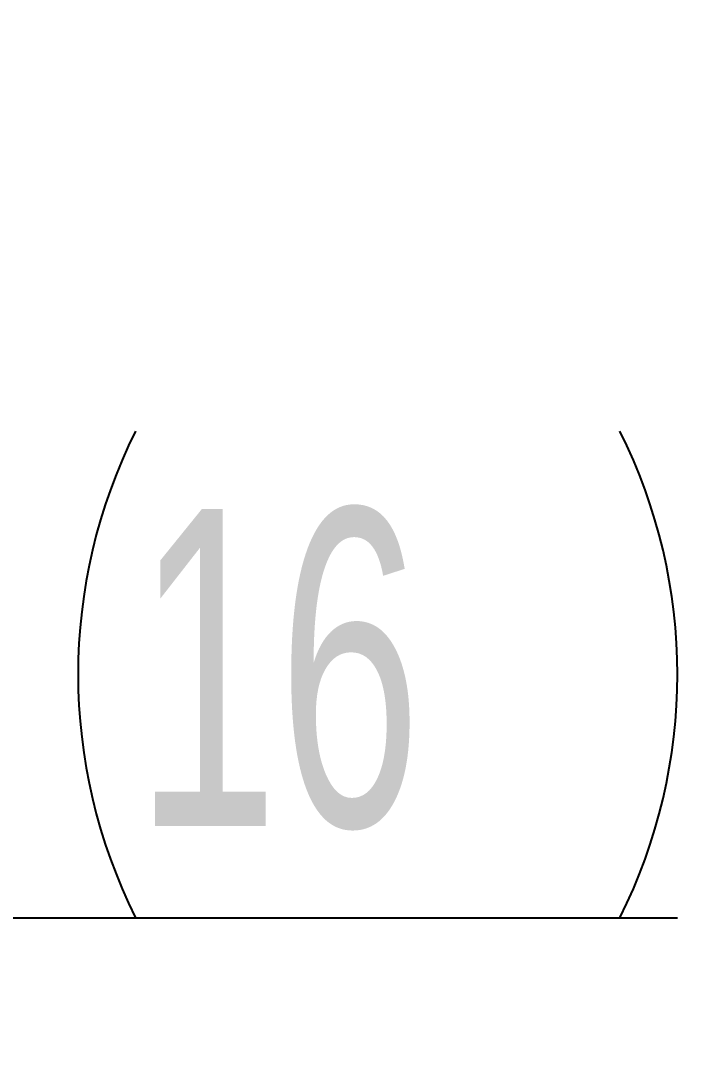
# Paper-space layout 'Sheet5' of a CAD drawing. Header units: millimetres. Extents: x 0 to 420, y 0 to 300.
# Drawn here: x 380.85 to 386.18, y 60.51 to 68.58 of the extents above; entities that cross this region are included whole.
import ezdxf

# ---------------------------------------------------------------- set-up
doc = ezdxf.new("R2010")
doc.units = ezdxf.units.MM
doc.layers.add('DIMS', color=7, linetype='Continuous')
doc.styles.add('SLDTEXTSTYLE0', font='TXT', dxfattribs={"width": 0.605})
doc.dimstyles.new('SLDDIMSTYLE7', dxfattribs={"dimtxt": 2.5, "dimasz": 2.8, "dimexe": 0, "dimexo": 0.0625, "dimtad": 1, "dimdec": 0, "dimlfac": 20, "dimrnd": 1e-09, "dimzin": 12, "dimdsep": 46, "dimtxsty": 'SLDTEXTSTYLE0', "dimsah": 1, "dimcen": 0.09, "dimadec": 0, "dimazin": 3, "dimtfac": 1, "dimtdec": 0, "dimtmove": 0, "dimatfit": 0, "dimfxl": 1, "dimfrac": 2, "dimtolj": 1, "dimtzin": 12, "dimarcsym": 0})

# ---------------------------------------------------------------- blocks, each defined once
blk = doc.blocks.new('_D_191')
at = {"layer": 'DIMS', "transparency": 16777216}
for p, q in [((373.3593109856637, 67.58102107802104), (373.3593109856637, 60.50635047218547)), ((374.1593109856644, 67.58102107802104), (374.1593109856636, 60.50635047218547)), ((373.3593109856637, 61.50635047218547), (369.3593109856637, 61.50635047218547)), ((373.3593109856637, 61.50635047218547), (374.1593109856636, 61.50635047218547)), ((374.1593109856636, 61.50635047218547), (386.0294955908733, 61.50635047218547))]:
    blk.add_line(p, q, dxfattribs=at)
for centre, radius, start, end in [((385.5939832234702, 63.42475320546669), 4.289678919838265, 153.4349488229225, 206.5650511770797), ((381.7398167399636, 63.42475320546664), 4.289678919838315, 333.4349488229237, 26.5650511770785)]:
    blk.add_arc(centre, radius, start, end, dxfattribs=at)
for points in [[(373.3593109856637, 61.50635047218547), (370.5593109856637, 61.90635047218548), (370.5593109856637, 61.10635047218548)], [(374.1593109856636, 61.50635047218547), (376.9593109856636, 61.10635047218547), (376.9593109856636, 61.90635047218547)]]:
    blk.add_solid(points, dxfattribs=at)
at = {"layer": 'DIMS', "transparency": 16777216, "insert": (381.7571777569077, 64.72901964699231), "char_height": 2.5, "attachment_point": 1, "style": 'SLDTEXTSTYLE0'}
blk.add_mtext('16', dxfattribs=at)

psp = doc.layouts.new('Sheet5')

# ---------------------------------------------------------------- dimensions: what is measured, and where the dimension line sits
at = {"layer": 'DIMS'}
dim = psp.add_linear_dim(base=(374.1593109856644, 61.50635047219215), p1=(373.3593109856637, 68.58102107802104), p2=(374.1593109856644, 68.58102107802104), text='(<>)', dimstyle='SLDDIMSTYLE7', dxfattribs=at)
dim.commit()
dim.dimension.update_dxf_attribs({"geometry": '_D_191', "text_midpoint": (383.6668999526164, 61.50635047219213), "dimtype": 160})

doc.saveas('drawing.dxf')
